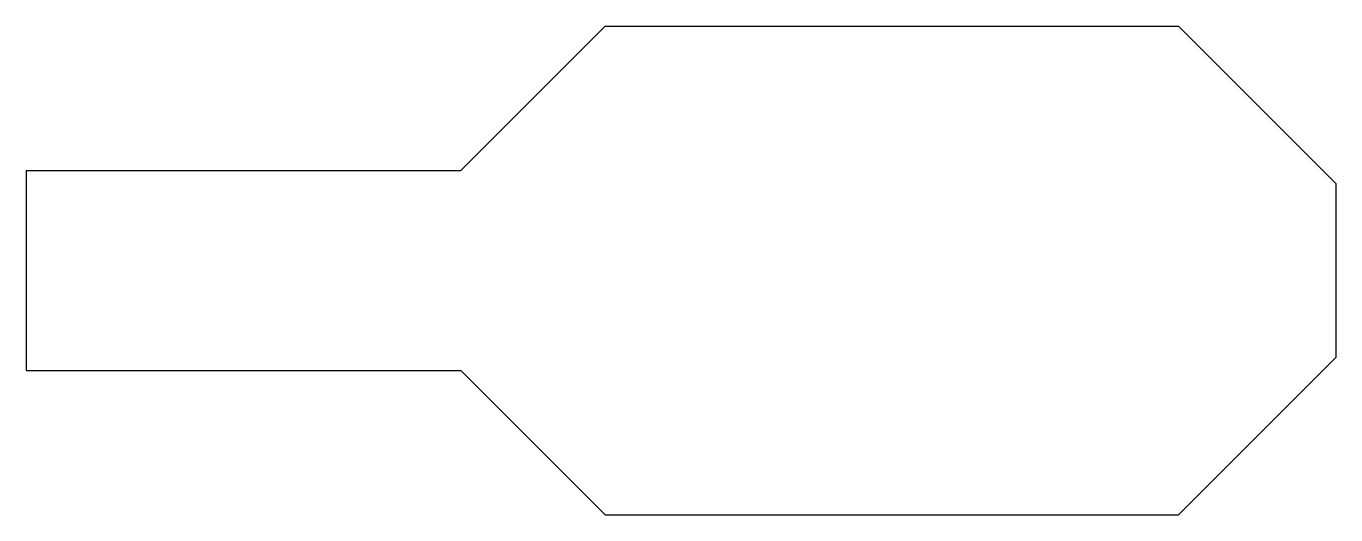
# Model space of a CAD drawing. Extents: x -0.8 to 5.1, y -1.1 to 1.1.
import ezdxf

# ---------------------------------------------------------------- set-up
doc = ezdxf.new("R2010")
doc.units = 0
doc.layers.add('粗实线层', color=7, linetype='CONTINUOUS')

msp = doc.modelspace()

# ---------------------------------------------------------------- linework, layer by layer
at = {"layer": '粗实线层'}
for p, q in [((1.1586, 0.45), (1.8086, 1.1)), ((1.8086, 1.1), (4.3914, 1.1)), ((5.1, 0.3914), (4.3914, 1.1)), ((-0.8, 0.45), (1.1586, 0.45)), ((-0.8, 0.45), (-0.8, -0.45)), ((5.1, 0.3914), (5.1, -0.3914)), ((5.1, -0.3914), (4.3914, -1.1)), ((-0.8, -0.45), (1.1586, -0.45)), ((1.1586, -0.45), (1.8086, -1.1)), ((1.8086, -1.1), (4.3914, -1.1))]:
    msp.add_line(p, q, dxfattribs=at)

doc.saveas('drawing.dxf')
